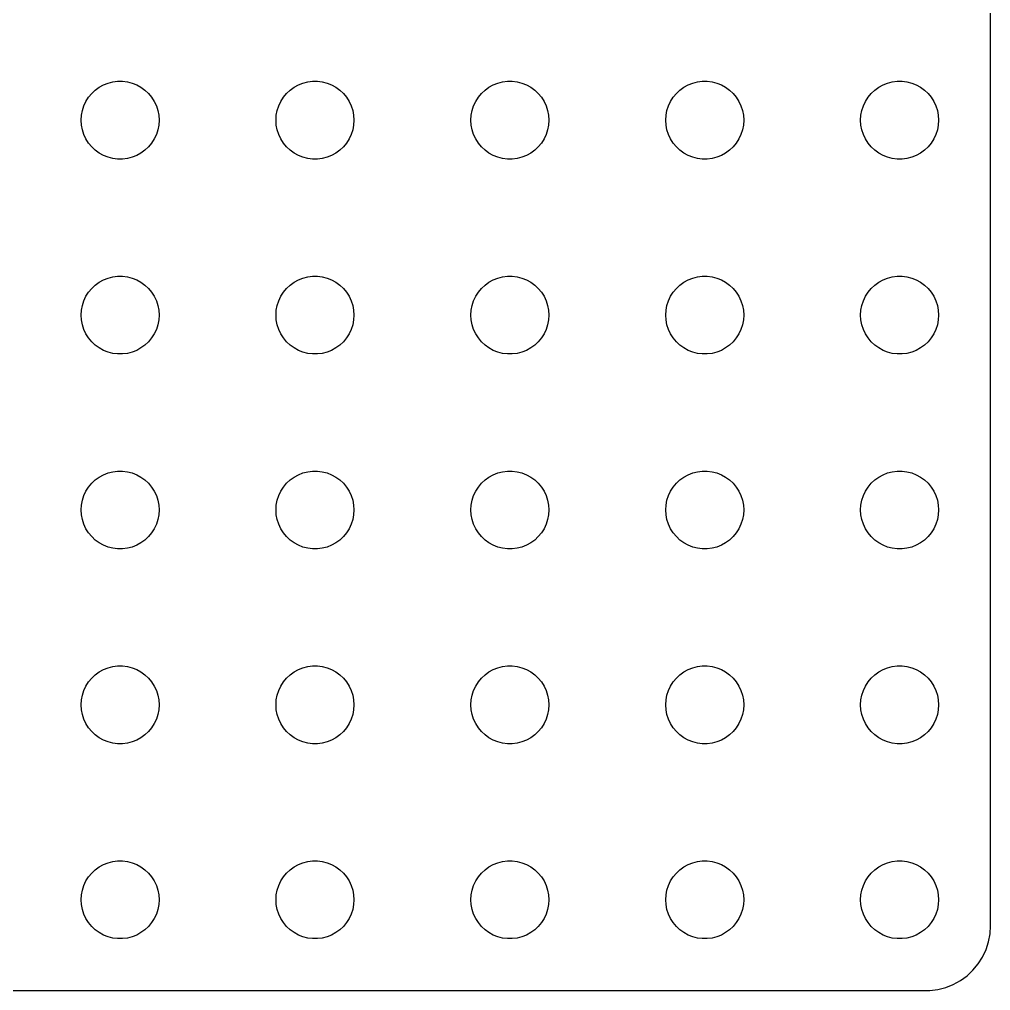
# Model space of a CAD drawing. Header units: metres. Extents: x -150 to 150, y -149 to 149.
# Drawn here: x 74.8 to 149.5, y -149.5 to -74.7 of the extents above; entities that cross this region are included whole.
import ezdxf

# ---------------------------------------------------------------- set-up
doc = ezdxf.new("R2010")
doc.units = ezdxf.units.M

msp = doc.modelspace()

# ---------------------------------------------------------------- linework, layer by layer
for p, q in [((149.5, -144.5), (149.5, 144.5)), ((80.5877, -80.1885), (80.8925, -79.967)), ((80.8925, -79.967), (81.2227, -79.7855)), ((81.2227, -79.7855), (81.573, -79.6468)), ((81.573, -79.6468), (81.9379, -79.5531)), ((81.9379, -79.5531), (82.3116, -79.5059)), ((82.3116, -79.5059), (82.6884, -79.5059)), ((82.6884, -79.5059), (83.0621, -79.5531)), ((83.0621, -79.5531), (83.427, -79.6468)), ((83.427, -79.6468), (83.7773, -79.7855)), ((83.7773, -79.7855), (84.1075, -79.967)), ((84.1075, -79.967), (84.4123, -80.1885)), ((95.5877, -80.1885), (95.8925, -79.967)), ((95.8925, -79.967), (96.2227, -79.7855)), ((96.2227, -79.7855), (96.573, -79.6468)), ((96.573, -79.6468), (96.9379, -79.5531)), ((96.9379, -79.5531), (97.3116, -79.5059)), ((97.3116, -79.5059), (97.6884, -79.5059)), ((97.6884, -79.5059), (98.0621, -79.5531)), ((98.0621, -79.5531), (98.427, -79.6468)), ((98.427, -79.6468), (98.7773, -79.7855)), ((98.7773, -79.7855), (99.1075, -79.967)), ((99.1075, -79.967), (99.4123, -80.1885)), ((110.588, -80.1885), (110.893, -79.967)), ((110.893, -79.967), (111.223, -79.7855)), ((111.223, -79.7855), (111.573, -79.6468)), ((111.573, -79.6468), (111.938, -79.5531)), ((111.938, -79.5531), (112.312, -79.5059)), ((112.312, -79.5059), (112.688, -79.5059)), ((112.688, -79.5059), (113.062, -79.5531)), ((113.062, -79.5531), (113.427, -79.6468)), ((113.427, -79.6468), (113.777, -79.7855)), ((113.777, -79.7855), (114.107, -79.967)), ((114.107, -79.967), (114.412, -80.1885)), ((125.588, -80.1885), (125.893, -79.967)), ((125.893, -79.967), (126.223, -79.7855)), ((126.223, -79.7855), (126.573, -79.6468)), ((126.573, -79.6468), (126.938, -79.5531)), ((126.938, -79.5531), (127.312, -79.5059)), ((127.312, -79.5059), (127.688, -79.5059)), ((127.688, -79.5059), (128.062, -79.5531)), ((128.062, -79.5531), (128.427, -79.6468)), ((128.427, -79.6468), (128.777, -79.7855)), ((128.777, -79.7855), (129.107, -79.967)), ((129.107, -79.967), (129.412, -80.1885)), ((140.588, -80.1885), (140.893, -79.967)), ((140.893, -79.967), (141.223, -79.7855)), ((141.223, -79.7855), (141.573, -79.6468)), ((141.573, -79.6468), (141.938, -79.5531)), ((141.938, -79.5531), (142.312, -79.5059)), ((142.312, -79.5059), (142.688, -79.5059)), ((142.688, -79.5059), (143.062, -79.5531)), ((143.062, -79.5531), (143.427, -79.6468)), ((143.427, -79.6468), (143.777, -79.7855)), ((143.777, -79.7855), (144.107, -79.967)), ((144.107, -79.967), (144.412, -80.1885)), ((80.073, -80.7366), (80.3131, -80.4464)), ((80.3131, -80.4464), (80.5877, -80.1885)), ((84.4123, -80.1885), (84.6869, -80.4464)), ((84.6869, -80.4464), (84.927, -80.7366)), ((95.073, -80.7366), (95.3131, -80.4464)), ((95.3131, -80.4464), (95.5877, -80.1885)), ((99.4123, -80.1885), (99.6869, -80.4464)), ((99.6869, -80.4464), (99.927, -80.7366)), ((110.073, -80.7366), (110.313, -80.4464)), ((110.313, -80.4464), (110.588, -80.1885)), ((114.412, -80.1885), (114.687, -80.4464)), ((114.687, -80.4464), (114.927, -80.7366)), ((125.073, -80.7366), (125.313, -80.4464)), ((125.313, -80.4464), (125.588, -80.1885)), ((129.412, -80.1885), (129.687, -80.4464)), ((129.687, -80.4464), (129.927, -80.7366)), ((140.073, -80.7366), (140.313, -80.4464)), ((140.313, -80.4464), (140.588, -80.1885)), ((144.412, -80.1885), (144.687, -80.4464)), ((144.687, -80.4464), (144.927, -80.7366)), ((79.5943, -81.7539), (79.7107, -81.3956)), ((79.7107, -81.3956), (79.8711, -81.0547)), ((79.8711, -81.0547), (80.073, -80.7366)), ((84.927, -80.7366), (85.1289, -81.0547)), ((85.1289, -81.0547), (85.2893, -81.3956)), ((85.2893, -81.3956), (85.4057, -81.7539)), ((94.5943, -81.7539), (94.7107, -81.3956)), ((94.7107, -81.3956), (94.8711, -81.0547)), ((94.8711, -81.0547), (95.073, -80.7366)), ((99.927, -80.7366), (100.129, -81.0547)), ((100.129, -81.0547), (100.289, -81.3956)), ((100.289, -81.3956), (100.406, -81.7539)), ((109.594, -81.7539), (109.711, -81.3956)), ((109.711, -81.3956), (109.871, -81.0547)), ((109.871, -81.0547), (110.073, -80.7366)), ((114.927, -80.7366), (115.129, -81.0547)), ((115.129, -81.0547), (115.289, -81.3956)), ((115.289, -81.3956), (115.406, -81.7539)), ((124.594, -81.7539), (124.711, -81.3956)), ((124.711, -81.3956), (124.871, -81.0547)), ((124.871, -81.0547), (125.073, -80.7366)), ((129.927, -80.7366), (130.129, -81.0547)), ((130.129, -81.0547), (130.289, -81.3956)), ((130.289, -81.3956), (130.406, -81.7539)), ((139.594, -81.7539), (139.711, -81.3956)), ((139.711, -81.3956), (139.871, -81.0547)), ((139.871, -81.0547), (140.073, -80.7366)), ((144.927, -80.7366), (145.129, -81.0547)), ((145.129, -81.0547), (145.289, -81.3956)), ((145.289, -81.3956), (145.406, -81.7539)), ((79.5, -82.5), (79.5237, -82.124)), ((79.5237, -82.124), (79.5943, -81.7539)), ((85.4057, -81.7539), (85.4763, -82.124)), ((85.4763, -82.124), (85.5, -82.5)), ((94.5, -82.5), (94.5237, -82.124)), ((94.5237, -82.124), (94.5943, -81.7539)), ((100.406, -81.7539), (100.476, -82.124)), ((100.476, -82.124), (100.5, -82.5)), ((109.5, -82.5), (109.524, -82.124)), ((109.524, -82.124), (109.594, -81.7539)), ((115.406, -81.7539), (115.476, -82.124)), ((115.476, -82.124), (115.5, -82.5)), ((124.5, -82.5), (124.524, -82.124)), ((124.524, -82.124), (124.594, -81.7539)), ((130.406, -81.7539), (130.476, -82.124)), ((130.476, -82.124), (130.5, -82.5)), ((139.5, -82.5), (139.524, -82.124)), ((139.524, -82.124), (139.594, -81.7539)), ((145.406, -81.7539), (145.476, -82.124)), ((145.476, -82.124), (145.5, -82.5)), ((79.5237, -82.876), (79.5, -82.5)), ((79.5943, -83.2461), (79.5237, -82.876)), ((85.4763, -82.876), (85.4057, -83.2461)), ((85.5, -82.5), (85.4763, -82.876)), ((94.5237, -82.876), (94.5, -82.5)), ((94.5943, -83.2461), (94.5237, -82.876)), ((100.476, -82.876), (100.406, -83.2461)), ((100.5, -82.5), (100.476, -82.876)), ((109.524, -82.876), (109.5, -82.5)), ((109.594, -83.2461), (109.524, -82.876)), ((115.476, -82.876), (115.406, -83.2461)), ((115.5, -82.5), (115.476, -82.876)), ((124.524, -82.876), (124.5, -82.5)), ((124.594, -83.2461), (124.524, -82.876)), ((130.476, -82.876), (130.406, -83.2461)), ((130.5, -82.5), (130.476, -82.876)), ((139.524, -82.876), (139.5, -82.5)), ((139.594, -83.2461), (139.524, -82.876)), ((145.476, -82.876), (145.406, -83.2461)), ((145.5, -82.5), (145.476, -82.876)), ((79.7107, -83.6044), (79.5943, -83.2461)), ((79.8711, -83.9453), (79.7107, -83.6044)), ((85.2893, -83.6044), (85.1289, -83.9453)), ((85.4057, -83.2461), (85.2893, -83.6044)), ((94.7107, -83.6044), (94.5943, -83.2461)), ((94.8711, -83.9453), (94.7107, -83.6044)), ((100.289, -83.6044), (100.129, -83.9453)), ((100.406, -83.2461), (100.289, -83.6044)), ((109.711, -83.6044), (109.594, -83.2461)), ((109.871, -83.9453), (109.711, -83.6044)), ((115.289, -83.6044), (115.129, -83.9453)), ((115.406, -83.2461), (115.289, -83.6044)), ((124.711, -83.6044), (124.594, -83.2461)), ((124.871, -83.9453), (124.711, -83.6044)), ((130.289, -83.6044), (130.129, -83.9453)), ((130.406, -83.2461), (130.289, -83.6044)), ((139.711, -83.6044), (139.594, -83.2461)), ((139.871, -83.9453), (139.711, -83.6044)), ((145.289, -83.6044), (145.129, -83.9453)), ((145.406, -83.2461), (145.289, -83.6044)), ((80.073, -84.2634), (79.8711, -83.9453)), ((80.3131, -84.5536), (80.073, -84.2634)), ((84.927, -84.2634), (84.6869, -84.5536)), ((85.1289, -83.9453), (84.927, -84.2634)), ((95.073, -84.2634), (94.8711, -83.9453)), ((95.3131, -84.5536), (95.073, -84.2634)), ((99.927, -84.2634), (99.6869, -84.5536)), ((100.129, -83.9453), (99.927, -84.2634)), ((110.073, -84.2634), (109.871, -83.9453)), ((110.313, -84.5536), (110.073, -84.2634)), ((114.927, -84.2634), (114.687, -84.5536)), ((115.129, -83.9453), (114.927, -84.2634)), ((125.073, -84.2634), (124.871, -83.9453)), ((125.313, -84.5536), (125.073, -84.2634)), ((129.927, -84.2634), (129.687, -84.5536)), ((130.129, -83.9453), (129.927, -84.2634)), ((140.073, -84.2634), (139.871, -83.9453)), ((140.313, -84.5536), (140.073, -84.2634)), ((144.927, -84.2634), (144.687, -84.5536)), ((145.129, -83.9453), (144.927, -84.2634)), ((80.5877, -84.8115), (80.3131, -84.5536)), ((80.8925, -85.033), (80.5877, -84.8115)), ((81.2227, -85.2145), (80.8925, -85.033)), ((81.573, -85.3532), (81.2227, -85.2145)), ((83.7773, -85.2145), (83.427, -85.3532)), ((84.1075, -85.033), (83.7773, -85.2145)), ((84.4123, -84.8115), (84.1075, -85.033)), ((84.6869, -84.5536), (84.4123, -84.8115)), ((95.5877, -84.8115), (95.3131, -84.5536)), ((95.8925, -85.033), (95.5877, -84.8115)), ((96.2227, -85.2145), (95.8925, -85.033)), ((96.573, -85.3532), (96.2227, -85.2145)), ((98.7773, -85.2145), (98.427, -85.3532)), ((99.1075, -85.033), (98.7773, -85.2145)), ((99.4123, -84.8115), (99.1075, -85.033)), ((99.6869, -84.5536), (99.4123, -84.8115)), ((110.588, -84.8115), (110.313, -84.5536)), ((110.893, -85.033), (110.588, -84.8115)), ((111.223, -85.2145), (110.893, -85.033)), ((111.573, -85.3532), (111.223, -85.2145)), ((113.777, -85.2145), (113.427, -85.3532)), ((114.107, -85.033), (113.777, -85.2145)), ((114.412, -84.8115), (114.107, -85.033)), ((114.687, -84.5536), (114.412, -84.8115)), ((125.588, -84.8115), (125.313, -84.5536)), ((125.893, -85.033), (125.588, -84.8115)), ((126.223, -85.2145), (125.893, -85.033)), ((126.573, -85.3532), (126.223, -85.2145)), ((128.777, -85.2145), (128.427, -85.3532)), ((129.107, -85.033), (128.777, -85.2145)), ((129.412, -84.8115), (129.107, -85.033)), ((129.687, -84.5536), (129.412, -84.8115)), ((140.588, -84.8115), (140.313, -84.5536)), ((140.893, -85.033), (140.588, -84.8115)), ((141.223, -85.2145), (140.893, -85.033)), ((141.573, -85.3532), (141.223, -85.2145)), ((143.777, -85.2145), (143.427, -85.3532)), ((144.107, -85.033), (143.777, -85.2145)), ((144.412, -84.8115), (144.107, -85.033)), ((144.687, -84.5536), (144.412, -84.8115)), ((81.9379, -85.4469), (81.573, -85.3532)), ((82.3116, -85.4941), (81.9379, -85.4469)), ((82.6884, -85.4941), (82.3116, -85.4941)), ((83.0621, -85.4469), (82.6884, -85.4941)), ((83.427, -85.3532), (83.0621, -85.4469)), ((96.9379, -85.4469), (96.573, -85.3532)), ((97.3116, -85.4941), (96.9379, -85.4469)), ((97.6884, -85.4941), (97.3116, -85.4941)), ((98.0621, -85.4469), (97.6884, -85.4941)), ((98.427, -85.3532), (98.0621, -85.4469)), ((111.938, -85.4469), (111.573, -85.3532)), ((112.312, -85.4941), (111.938, -85.4469)), ((112.688, -85.4941), (112.312, -85.4941)), ((113.062, -85.4469), (112.688, -85.4941)), ((113.427, -85.3532), (113.062, -85.4469)), ((126.938, -85.4469), (126.573, -85.3532)), ((127.312, -85.4941), (126.938, -85.4469)), ((127.688, -85.4941), (127.312, -85.4941)), ((128.062, -85.4469), (127.688, -85.4941)), ((128.427, -85.3532), (128.062, -85.4469)), ((141.938, -85.4469), (141.573, -85.3532)), ((142.312, -85.4941), (141.938, -85.4469)), ((142.688, -85.4941), (142.312, -85.4941)), ((143.062, -85.4469), (142.688, -85.4941)), ((143.427, -85.3532), (143.062, -85.4469)), ((80.8925, -94.967), (81.2227, -94.7855)), ((81.2227, -94.7855), (81.573, -94.6468)), ((81.573, -94.6468), (81.9379, -94.5531)), ((81.9379, -94.5531), (82.3116, -94.5059)), ((82.3116, -94.5059), (82.6884, -94.5059)), ((82.6884, -94.5059), (83.0621, -94.5531)), ((83.0621, -94.5531), (83.427, -94.6468)), ((83.427, -94.6468), (83.7773, -94.7855)), ((83.7773, -94.7855), (84.1075, -94.967)), ((95.8925, -94.967), (96.2227, -94.7855)), ((96.2227, -94.7855), (96.573, -94.6468)), ((96.573, -94.6468), (96.9379, -94.5531)), ((96.9379, -94.5531), (97.3116, -94.5059)), ((97.3116, -94.5059), (97.6884, -94.5059)), ((97.6884, -94.5059), (98.0621, -94.5531)), ((98.0621, -94.5531), (98.427, -94.6468)), ((98.427, -94.6468), (98.7773, -94.7855)), ((98.7773, -94.7855), (99.1075, -94.967)), ((110.893, -94.967), (111.223, -94.7855)), ((111.223, -94.7855), (111.573, -94.6468)), ((111.573, -94.6468), (111.938, -94.5531)), ((111.938, -94.5531), (112.312, -94.5059)), ((112.312, -94.5059), (112.688, -94.5059)), ((112.688, -94.5059), (113.062, -94.5531)), ((113.062, -94.5531), (113.427, -94.6468)), ((113.427, -94.6468), (113.777, -94.7855)), ((113.777, -94.7855), (114.107, -94.967)), ((125.893, -94.967), (126.223, -94.7855)), ((126.223, -94.7855), (126.573, -94.6468)), ((126.573, -94.6468), (126.938, -94.5531)), ((126.938, -94.5531), (127.312, -94.5059)), ((127.312, -94.5059), (127.688, -94.5059)), ((127.688, -94.5059), (128.062, -94.5531)), ((128.062, -94.5531), (128.427, -94.6468)), ((128.427, -94.6468), (128.777, -94.7855)), ((128.777, -94.7855), (129.107, -94.967)), ((140.893, -94.967), (141.223, -94.7855)), ((141.223, -94.7855), (141.573, -94.6468)), ((141.573, -94.6468), (141.938, -94.5531)), ((141.938, -94.5531), (142.312, -94.5059)), ((142.312, -94.5059), (142.688, -94.5059)), ((142.688, -94.5059), (143.062, -94.5531)), ((143.062, -94.5531), (143.427, -94.6468)), ((143.427, -94.6468), (143.777, -94.7855)), ((143.777, -94.7855), (144.107, -94.967)), ((80.073, -95.7366), (80.3131, -95.4464)), ((80.3131, -95.4464), (80.5877, -95.1885)), ((80.5877, -95.1885), (80.8925, -94.967)), ((84.1075, -94.967), (84.4123, -95.1885)), ((84.4123, -95.1885), (84.6869, -95.4464)), ((84.6869, -95.4464), (84.927, -95.7366)), ((95.073, -95.7366), (95.3131, -95.4464)), ((95.3131, -95.4464), (95.5877, -95.1885)), ((95.5877, -95.1885), (95.8925, -94.967)), ((99.1075, -94.967), (99.4123, -95.1885)), ((99.4123, -95.1885), (99.6869, -95.4464)), ((99.6869, -95.4464), (99.927, -95.7366)), ((110.073, -95.7366), (110.313, -95.4464)), ((110.313, -95.4464), (110.588, -95.1885)), ((110.588, -95.1885), (110.893, -94.967)), ((114.107, -94.967), (114.412, -95.1885)), ((114.412, -95.1885), (114.687, -95.4464)), ((114.687, -95.4464), (114.927, -95.7366)), ((125.073, -95.7366), (125.313, -95.4464)), ((125.313, -95.4464), (125.588, -95.1885)), ((125.588, -95.1885), (125.893, -94.967)), ((129.107, -94.967), (129.412, -95.1885)), ((129.412, -95.1885), (129.687, -95.4464)), ((129.687, -95.4464), (129.927, -95.7366)), ((140.073, -95.7366), (140.313, -95.4464)), ((140.313, -95.4464), (140.588, -95.1885)), ((140.588, -95.1885), (140.893, -94.967)), ((144.107, -94.967), (144.412, -95.1885)), ((144.412, -95.1885), (144.687, -95.4464)), ((144.687, -95.4464), (144.927, -95.7366)), ((79.5943, -96.7539), (79.7107, -96.3956)), ((79.7107, -96.3956), (79.8711, -96.0547)), ((79.8711, -96.0547), (80.073, -95.7366)), ((84.927, -95.7366), (85.1289, -96.0547)), ((85.1289, -96.0547), (85.2893, -96.3956)), ((85.2893, -96.3956), (85.4057, -96.7539)), ((94.5943, -96.7539), (94.7107, -96.3956)), ((94.7107, -96.3956), (94.8711, -96.0547)), ((94.8711, -96.0547), (95.073, -95.7366)), ((99.927, -95.7366), (100.129, -96.0547)), ((100.129, -96.0547), (100.289, -96.3956)), ((100.289, -96.3956), (100.406, -96.7539)), ((109.594, -96.7539), (109.711, -96.3956)), ((109.711, -96.3956), (109.871, -96.0547)), ((109.871, -96.0547), (110.073, -95.7366)), ((114.927, -95.7366), (115.129, -96.0547)), ((115.129, -96.0547), (115.289, -96.3956)), ((115.289, -96.3956), (115.406, -96.7539)), ((124.594, -96.7539), (124.711, -96.3956)), ((124.711, -96.3956), (124.871, -96.0547)), ((124.871, -96.0547), (125.073, -95.7366)), ((129.927, -95.7366), (130.129, -96.0547)), ((130.129, -96.0547), (130.289, -96.3956)), ((130.289, -96.3956), (130.406, -96.7539)), ((139.594, -96.7539), (139.711, -96.3956)), ((139.711, -96.3956), (139.871, -96.0547)), ((139.871, -96.0547), (140.073, -95.7366)), ((144.927, -95.7366), (145.129, -96.0547)), ((145.129, -96.0547), (145.289, -96.3956)), ((145.289, -96.3956), (145.406, -96.7539)), ((79.5, -97.5), (79.5237, -97.124)), ((79.5237, -97.124), (79.5943, -96.7539)), ((85.4057, -96.7539), (85.4763, -97.124)), ((85.4763, -97.124), (85.5, -97.5)), ((94.5, -97.5), (94.5237, -97.124)), ((94.5237, -97.124), (94.5943, -96.7539)), ((100.406, -96.7539), (100.476, -97.124)), ((100.476, -97.124), (100.5, -97.5)), ((109.5, -97.5), (109.524, -97.124)), ((109.524, -97.124), (109.594, -96.7539)), ((115.406, -96.7539), (115.476, -97.124)), ((115.476, -97.124), (115.5, -97.5)), ((124.5, -97.5), (124.524, -97.124)), ((124.524, -97.124), (124.594, -96.7539)), ((130.406, -96.7539), (130.476, -97.124)), ((130.476, -97.124), (130.5, -97.5)), ((139.5, -97.5), (139.524, -97.124)), ((139.524, -97.124), (139.594, -96.7539)), ((145.406, -96.7539), (145.476, -97.124)), ((145.476, -97.124), (145.5, -97.5)), ((79.5237, -97.876), (79.5, -97.5)), ((79.5943, -98.2461), (79.5237, -97.876)), ((85.4763, -97.876), (85.4057, -98.2461)), ((85.5, -97.5), (85.4763, -97.876)), ((94.5237, -97.876), (94.5, -97.5)), ((94.5943, -98.2461), (94.5237, -97.876)), ((100.476, -97.876), (100.406, -98.2461)), ((100.5, -97.5), (100.476, -97.876)), ((109.524, -97.876), (109.5, -97.5)), ((109.594, -98.2461), (109.524, -97.876)), ((115.476, -97.876), (115.406, -98.2461)), ((115.5, -97.5), (115.476, -97.876)), ((124.524, -97.876), (124.5, -97.5)), ((124.594, -98.2461), (124.524, -97.876)), ((130.476, -97.876), (130.406, -98.2461)), ((130.5, -97.5), (130.476, -97.876)), ((139.524, -97.876), (139.5, -97.5)), ((139.594, -98.2461), (139.524, -97.876)), ((145.476, -97.876), (145.406, -98.2461)), ((145.5, -97.5), (145.476, -97.876)), ((79.7107, -98.6044), (79.5943, -98.2461)), ((79.8711, -98.9453), (79.7107, -98.6044)), ((85.2893, -98.6044), (85.1289, -98.9453)), ((85.4057, -98.2461), (85.2893, -98.6044)), ((94.7107, -98.6044), (94.5943, -98.2461)), ((94.8711, -98.9453), (94.7107, -98.6044)), ((100.289, -98.6044), (100.129, -98.9453)), ((100.406, -98.2461), (100.289, -98.6044)), ((109.711, -98.6044), (109.594, -98.2461)), ((109.871, -98.9453), (109.711, -98.6044)), ((115.289, -98.6044), (115.129, -98.9453)), ((115.406, -98.2461), (115.289, -98.6044)), ((124.711, -98.6044), (124.594, -98.2461)), ((124.871, -98.9453), (124.711, -98.6044)), ((130.289, -98.6044), (130.129, -98.9453)), ((130.406, -98.2461), (130.289, -98.6044)), ((139.711, -98.6044), (139.594, -98.2461)), ((139.871, -98.9453), (139.711, -98.6044)), ((145.289, -98.6044), (145.129, -98.9453)), ((145.406, -98.2461), (145.289, -98.6044)), ((80.073, -99.2634), (79.8711, -98.9453)), ((80.3131, -99.5536), (80.073, -99.2634)), ((84.927, -99.2634), (84.6869, -99.5536)), ((85.1289, -98.9453), (84.927, -99.2634)), ((95.073, -99.2634), (94.8711, -98.9453)), ((95.3131, -99.5536), (95.073, -99.2634)), ((99.927, -99.2634), (99.6869, -99.5536)), ((100.129, -98.9453), (99.927, -99.2634)), ((110.073, -99.2634), (109.871, -98.9453)), ((110.313, -99.5536), (110.073, -99.2634)), ((114.927, -99.2634), (114.687, -99.5536)), ((115.129, -98.9453), (114.927, -99.2634)), ((125.073, -99.2634), (124.871, -98.9453)), ((125.313, -99.5536), (125.073, -99.2634)), ((129.927, -99.2634), (129.687, -99.5536)), ((130.129, -98.9453), (129.927, -99.2634)), ((140.073, -99.2634), (139.871, -98.9453)), ((140.313, -99.5536), (140.073, -99.2634)), ((144.927, -99.2634), (144.687, -99.5536)), ((145.129, -98.9453), (144.927, -99.2634)), ((80.5877, -99.8115), (80.3131, -99.5536)), ((80.8925, -100.033), (80.5877, -99.8115)), ((81.2227, -100.214), (80.8925, -100.033)), ((84.1075, -100.033), (83.7773, -100.214)), ((84.4123, -99.8115), (84.1075, -100.033)), ((84.6869, -99.5536), (84.4123, -99.8115)), ((95.5877, -99.8115), (95.3131, -99.5536)), ((95.8925, -100.033), (95.5877, -99.8115)), ((96.2227, -100.214), (95.8925, -100.033)), ((99.1075, -100.033), (98.7773, -100.214)), ((99.4123, -99.8115), (99.1075, -100.033)), ((99.6869, -99.5536), (99.4123, -99.8115)), ((110.588, -99.8115), (110.313, -99.5536)), ((110.893, -100.033), (110.588, -99.8115)), ((111.223, -100.214), (110.893, -100.033)), ((114.107, -100.033), (113.777, -100.214)), ((114.412, -99.8115), (114.107, -100.033)), ((114.687, -99.5536), (114.412, -99.8115)), ((125.588, -99.8115), (125.313, -99.5536)), ((125.893, -100.033), (125.588, -99.8115)), ((126.223, -100.214), (125.893, -100.033)), ((129.107, -100.033), (128.777, -100.214)), ((129.412, -99.8115), (129.107, -100.033)), ((129.687, -99.5536), (129.412, -99.8115)), ((140.588, -99.8115), (140.313, -99.5536)), ((140.893, -100.033), (140.588, -99.8115)), ((141.223, -100.214), (140.893, -100.033)), ((144.107, -100.033), (143.777, -100.214)), ((144.412, -99.8115), (144.107, -100.033)), ((144.687, -99.5536), (144.412, -99.8115)), ((81.573, -100.353), (81.2227, -100.214)), ((81.9379, -100.447), (81.573, -100.353)), ((82.3116, -100.494), (81.9379, -100.447)), ((82.6884, -100.494), (82.3116, -100.494)), ((83.0621, -100.447), (82.6884, -100.494)), ((83.427, -100.353), (83.0621, -100.447)), ((83.7773, -100.214), (83.427, -100.353)), ((96.573, -100.353), (96.2227, -100.214)), ((96.9379, -100.447), (96.573, -100.353)), ((97.3116, -100.494), (96.9379, -100.447)), ((97.6884, -100.494), (97.3116, -100.494)), ((98.0621, -100.447), (97.6884, -100.494)), ((98.427, -100.353), (98.0621, -100.447)), ((98.7773, -100.214), (98.427, -100.353)), ((111.573, -100.353), (111.223, -100.214)), ((111.938, -100.447), (111.573, -100.353)), ((112.312, -100.494), (111.938, -100.447)), ((112.688, -100.494), (112.312, -100.494)), ((113.062, -100.447), (112.688, -100.494)), ((113.427, -100.353), (113.062, -100.447)), ((113.777, -100.214), (113.427, -100.353)), ((126.573, -100.353), (126.223, -100.214)), ((126.938, -100.447), (126.573, -100.353)), ((127.312, -100.494), (126.938, -100.447)), ((127.688, -100.494), (127.312, -100.494)), ((128.062, -100.447), (127.688, -100.494)), ((128.427, -100.353), (128.062, -100.447)), ((128.777, -100.214), (128.427, -100.353)), ((141.573, -100.353), (141.223, -100.214)), ((141.938, -100.447), (141.573, -100.353)), ((142.312, -100.494), (141.938, -100.447)), ((142.688, -100.494), (142.312, -100.494)), ((143.062, -100.447), (142.688, -100.494)), ((143.427, -100.353), (143.062, -100.447)), ((143.777, -100.214), (143.427, -100.353)), ((80.8925, -109.967), (81.2227, -109.786)), ((81.2227, -109.786), (81.573, -109.647)), ((81.573, -109.647), (81.9379, -109.553)), ((81.9379, -109.553), (82.3116, -109.506)), ((82.3116, -109.506), (82.6884, -109.506)), ((82.6884, -109.506), (83.0621, -109.553)), ((83.0621, -109.553), (83.427, -109.647)), ((83.427, -109.647), (83.7773, -109.786)), ((83.7773, -109.786), (84.1075, -109.967)), ((95.8925, -109.967), (96.2227, -109.786)), ((96.2227, -109.786), (96.573, -109.647)), ((96.573, -109.647), (96.9379, -109.553)), ((96.9379, -109.553), (97.3116, -109.506)), ((97.3116, -109.506), (97.6884, -109.506)), ((97.6884, -109.506), (98.0621, -109.553)), ((98.0621, -109.553), (98.427, -109.647)), ((98.427, -109.647), (98.7773, -109.786)), ((98.7773, -109.786), (99.1075, -109.967)), ((110.893, -109.967), (111.223, -109.786)), ((111.223, -109.786), (111.573, -109.647)), ((111.573, -109.647), (111.938, -109.553)), ((111.938, -109.553), (112.312, -109.506)), ((112.312, -109.506), (112.688, -109.506)), ((112.688, -109.506), (113.062, -109.553)), ((113.062, -109.553), (113.427, -109.647)), ((113.427, -109.647), (113.777, -109.786)), ((113.777, -109.786), (114.107, -109.967)), ((125.893, -109.967), (126.223, -109.786)), ((126.223, -109.786), (126.573, -109.647)), ((126.573, -109.647), (126.938, -109.553)), ((126.938, -109.553), (127.312, -109.506)), ((127.312, -109.506), (127.688, -109.506)), ((127.688, -109.506), (128.062, -109.553)), ((128.062, -109.553), (128.427, -109.647)), ((128.427, -109.647), (128.777, -109.786)), ((128.777, -109.786), (129.107, -109.967)), ((140.893, -109.967), (141.223, -109.786)), ((141.223, -109.786), (141.573, -109.647)), ((141.573, -109.647), (141.938, -109.553)), ((141.938, -109.553), (142.312, -109.506)), ((142.312, -109.506), (142.688, -109.506)), ((142.688, -109.506), (143.062, -109.553)), ((143.062, -109.553), (143.427, -109.647)), ((143.427, -109.647), (143.777, -109.786)), ((143.777, -109.786), (144.107, -109.967)), ((80.073, -110.737), (80.3131, -110.446)), ((80.3131, -110.446), (80.5877, -110.188)), ((80.5877, -110.188), (80.8925, -109.967)), ((84.1075, -109.967), (84.4123, -110.188)), ((84.4123, -110.188), (84.6869, -110.446)), ((84.6869, -110.446), (84.927, -110.737)), ((95.073, -110.737), (95.3131, -110.446)), ((95.3131, -110.446), (95.5877, -110.188)), ((95.5877, -110.188), (95.8925, -109.967)), ((99.1075, -109.967), (99.4123, -110.188)), ((99.4123, -110.188), (99.6869, -110.446)), ((99.6869, -110.446), (99.927, -110.737)), ((110.073, -110.737), (110.313, -110.446)), ((110.313, -110.446), (110.588, -110.188)), ((110.588, -110.188), (110.893, -109.967)), ((114.107, -109.967), (114.412, -110.188)), ((114.412, -110.188), (114.687, -110.446)), ((114.687, -110.446), (114.927, -110.737)), ((125.073, -110.737), (125.313, -110.446)), ((125.313, -110.446), (125.588, -110.188)), ((125.588, -110.188), (125.893, -109.967)), ((129.107, -109.967), (129.412, -110.188)), ((129.412, -110.188), (129.687, -110.446)), ((129.687, -110.446), (129.927, -110.737)), ((140.073, -110.737), (140.313, -110.446)), ((140.313, -110.446), (140.588, -110.188)), ((140.588, -110.188), (140.893, -109.967)), ((144.107, -109.967), (144.412, -110.188)), ((144.412, -110.188), (144.687, -110.446)), ((144.687, -110.446), (144.927, -110.737)), ((79.7107, -111.396), (79.8711, -111.055)), ((79.8711, -111.055), (80.073, -110.737)), ((84.927, -110.737), (85.1289, -111.055)), ((85.1289, -111.055), (85.2893, -111.396)), ((94.7107, -111.396), (94.8711, -111.055)), ((94.8711, -111.055), (95.073, -110.737)), ((99.927, -110.737), (100.129, -111.055)), ((100.129, -111.055), (100.289, -111.396)), ((109.711, -111.396), (109.871, -111.055)), ((109.871, -111.055), (110.073, -110.737)), ((114.927, -110.737), (115.129, -111.055)), ((115.129, -111.055), (115.289, -111.396)), ((124.711, -111.396), (124.871, -111.055)), ((124.871, -111.055), (125.073, -110.737)), ((129.927, -110.737), (130.129, -111.055)), ((130.129, -111.055), (130.289, -111.396)), ((139.711, -111.396), (139.871, -111.055)), ((139.871, -111.055), (140.073, -110.737)), ((144.927, -110.737), (145.129, -111.055)), ((145.129, -111.055), (145.289, -111.396)), ((79.5, -112.5), (79.5237, -112.124)), ((79.5237, -112.124), (79.5943, -111.754)), ((79.5943, -111.754), (79.7107, -111.396)), ((85.2893, -111.396), (85.4057, -111.754)), ((85.4057, -111.754), (85.4763, -112.124)), ((85.4763, -112.124), (85.5, -112.5)), ((94.5, -112.5), (94.5237, -112.124)), ((94.5237, -112.124), (94.5943, -111.754)), ((94.5943, -111.754), (94.7107, -111.396)), ((100.289, -111.396), (100.406, -111.754)), ((100.406, -111.754), (100.476, -112.124)), ((100.476, -112.124), (100.5, -112.5)), ((109.5, -112.5), (109.524, -112.124)), ((109.524, -112.124), (109.594, -111.754)), ((109.594, -111.754), (109.711, -111.396)), ((115.289, -111.396), (115.406, -111.754)), ((115.406, -111.754), (115.476, -112.124)), ((115.476, -112.124), (115.5, -112.5)), ((124.5, -112.5), (124.524, -112.124)), ((124.524, -112.124), (124.594, -111.754)), ((124.594, -111.754), (124.711, -111.396)), ((130.289, -111.396), (130.406, -111.754)), ((130.406, -111.754), (130.476, -112.124)), ((130.476, -112.124), (130.5, -112.5)), ((139.5, -112.5), (139.524, -112.124)), ((139.524, -112.124), (139.594, -111.754)), ((139.594, -111.754), (139.711, -111.396)), ((145.289, -111.396), (145.406, -111.754)), ((145.406, -111.754), (145.476, -112.124)), ((145.476, -112.124), (145.5, -112.5)), ((79.5237, -112.876), (79.5, -112.5)), ((85.5, -112.5), (85.4763, -112.876)), ((94.5237, -112.876), (94.5, -112.5)), ((100.5, -112.5), (100.476, -112.876)), ((109.524, -112.876), (109.5, -112.5)), ((115.5, -112.5), (115.476, -112.876)), ((124.524, -112.876), (124.5, -112.5)), ((130.5, -112.5), (130.476, -112.876)), ((139.524, -112.876), (139.5, -112.5)), ((145.5, -112.5), (145.476, -112.876)), ((79.5943, -113.246), (79.5237, -112.876)), ((79.7107, -113.604), (79.5943, -113.246)), ((79.8711, -113.945), (79.7107, -113.604)), ((85.2893, -113.604), (85.1289, -113.945)), ((85.4057, -113.246), (85.2893, -113.604)), ((85.4763, -112.876), (85.4057, -113.246)), ((94.5943, -113.246), (94.5237, -112.876)), ((94.7107, -113.604), (94.5943, -113.246)), ((94.8711, -113.945), (94.7107, -113.604)), ((100.289, -113.604), (100.129, -113.945)), ((100.406, -113.246), (100.289, -113.604)), ((100.476, -112.876), (100.406, -113.246)), ((109.594, -113.246), (109.524, -112.876)), ((109.711, -113.604), (109.594, -113.246)), ((109.871, -113.945), (109.711, -113.604)), ((115.289, -113.604), (115.129, -113.945)), ((115.406, -113.246), (115.289, -113.604)), ((115.476, -112.876), (115.406, -113.246)), ((124.594, -113.246), (124.524, -112.876)), ((124.711, -113.604), (124.594, -113.246)), ((124.871, -113.945), (124.711, -113.604)), ((130.289, -113.604), (130.129, -113.945)), ((130.406, -113.246), (130.289, -113.604)), ((130.476, -112.876), (130.406, -113.246)), ((139.594, -113.246), (139.524, -112.876)), ((139.711, -113.604), (139.594, -113.246)), ((139.871, -113.945), (139.711, -113.604)), ((145.289, -113.604), (145.129, -113.945)), ((145.406, -113.246), (145.289, -113.604)), ((145.476, -112.876), (145.406, -113.246)), ((80.073, -114.263), (79.8711, -113.945)), ((80.3131, -114.554), (80.073, -114.263)), ((84.927, -114.263), (84.6869, -114.554)), ((85.1289, -113.945), (84.927, -114.263)), ((95.073, -114.263), (94.8711, -113.945)), ((95.3131, -114.554), (95.073, -114.263)), ((99.927, -114.263), (99.6869, -114.554)), ((100.129, -113.945), (99.927, -114.263)), ((110.073, -114.263), (109.871, -113.945)), ((110.313, -114.554), (110.073, -114.263)), ((114.927, -114.263), (114.687, -114.554)), ((115.129, -113.945), (114.927, -114.263)), ((125.073, -114.263), (124.871, -113.945)), ((125.313, -114.554), (125.073, -114.263)), ((129.927, -114.263), (129.687, -114.554)), ((130.129, -113.945), (129.927, -114.263)), ((140.073, -114.263), (139.871, -113.945)), ((140.313, -114.554), (140.073, -114.263)), ((144.927, -114.263), (144.687, -114.554)), ((145.129, -113.945), (144.927, -114.263)), ((80.5877, -114.812), (80.3131, -114.554)), ((80.8925, -115.033), (80.5877, -114.812)), ((81.2227, -115.214), (80.8925, -115.033)), ((84.1075, -115.033), (83.7773, -115.214)), ((84.4123, -114.812), (84.1075, -115.033)), ((84.6869, -114.554), (84.4123, -114.812)), ((95.5877, -114.812), (95.3131, -114.554)), ((95.8925, -115.033), (95.5877, -114.812)), ((96.2227, -115.214), (95.8925, -115.033)), ((99.1075, -115.033), (98.7773, -115.214)), ((99.4123, -114.812), (99.1075, -115.033)), ((99.6869, -114.554), (99.4123, -114.812)), ((110.588, -114.812), (110.313, -114.554)), ((110.893, -115.033), (110.588, -114.812)), ((111.223, -115.214), (110.893, -115.033)), ((114.107, -115.033), (113.777, -115.214)), ((114.412, -114.812), (114.107, -115.033)), ((114.687, -114.554), (114.412, -114.812)), ((125.588, -114.812), (125.313, -114.554)), ((125.893, -115.033), (125.588, -114.812)), ((126.223, -115.214), (125.893, -115.033)), ((129.107, -115.033), (128.777, -115.214)), ((129.412, -114.812), (129.107, -115.033)), ((129.687, -114.554), (129.412, -114.812)), ((140.588, -114.812), (140.313, -114.554)), ((140.893, -115.033), (140.588, -114.812)), ((141.223, -115.214), (140.893, -115.033)), ((144.107, -115.033), (143.777, -115.214)), ((144.412, -114.812), (144.107, -115.033)), ((144.687, -114.554), (144.412, -114.812)), ((81.573, -115.353), (81.2227, -115.214)), ((81.9379, -115.447), (81.573, -115.353)), ((82.3116, -115.494), (81.9379, -115.447)), ((82.6884, -115.494), (82.3116, -115.494)), ((83.0621, -115.447), (82.6884, -115.494)), ((83.427, -115.353), (83.0621, -115.447)), ((83.7773, -115.214), (83.427, -115.353)), ((96.573, -115.353), (96.2227, -115.214)), ((96.9379, -115.447), (96.573, -115.353)), ((97.3116, -115.494), (96.9379, -115.447)), ((97.6884, -115.494), (97.3116, -115.494)), ((98.0621, -115.447), (97.6884, -115.494)), ((98.427, -115.353), (98.0621, -115.447)), ((98.7773, -115.214), (98.427, -115.353)), ((111.573, -115.353), (111.223, -115.214)), ((111.938, -115.447), (111.573, -115.353)), ((112.312, -115.494), (111.938, -115.447)), ((112.688, -115.494), (112.312, -115.494)), ((113.062, -115.447), (112.688, -115.494)), ((113.427, -115.353), (113.062, -115.447)), ((113.777, -115.214), (113.427, -115.353)), ((126.573, -115.353), (126.223, -115.214)), ((126.938, -115.447), (126.573, -115.353)), ((127.312, -115.494), (126.938, -115.447)), ((127.688, -115.494), (127.312, -115.494)), ((128.062, -115.447), (127.688, -115.494)), ((128.427, -115.353), (128.062, -115.447)), ((128.777, -115.214), (128.427, -115.353)), ((141.573, -115.353), (141.223, -115.214)), ((141.938, -115.447), (141.573, -115.353)), ((142.312, -115.494), (141.938, -115.447)), ((142.688, -115.494), (142.312, -115.494)), ((143.062, -115.447), (142.688, -115.494)), ((143.427, -115.353), (143.062, -115.447)), ((143.777, -115.214), (143.427, -115.353)), ((80.8925, -124.967), (81.2227, -124.786)), ((81.2227, -124.786), (81.573, -124.647)), ((81.573, -124.647), (81.9379, -124.553)), ((81.9379, -124.553), (82.3116, -124.506)), ((82.3116, -124.506), (82.6884, -124.506)), ((82.6884, -124.506), (83.0621, -124.553)), ((83.0621, -124.553), (83.427, -124.647)), ((83.427, -124.647), (83.7773, -124.786)), ((83.7773, -124.786), (84.1075, -124.967)), ((95.8925, -124.967), (96.2227, -124.786)), ((96.2227, -124.786), (96.573, -124.647)), ((96.573, -124.647), (96.9379, -124.553)), ((96.9379, -124.553), (97.3116, -124.506)), ((97.3116, -124.506), (97.6884, -124.506)), ((97.6884, -124.506), (98.0621, -124.553)), ((98.0621, -124.553), (98.427, -124.647)), ((98.427, -124.647), (98.7773, -124.786)), ((98.7773, -124.786), (99.1075, -124.967)), ((110.893, -124.967), (111.223, -124.786)), ((111.223, -124.786), (111.573, -124.647)), ((111.573, -124.647), (111.938, -124.553)), ((111.938, -124.553), (112.312, -124.506)), ((112.312, -124.506), (112.688, -124.506)), ((112.688, -124.506), (113.062, -124.553)), ((113.062, -124.553), (113.427, -124.647)), ((113.427, -124.647), (113.777, -124.786)), ((113.777, -124.786), (114.107, -124.967)), ((125.893, -124.967), (126.223, -124.786)), ((126.223, -124.786), (126.573, -124.647)), ((126.573, -124.647), (126.938, -124.553)), ((126.938, -124.553), (127.312, -124.506)), ((127.312, -124.506), (127.688, -124.506)), ((127.688, -124.506), (128.062, -124.553)), ((128.062, -124.553), (128.427, -124.647)), ((128.427, -124.647), (128.777, -124.786)), ((128.777, -124.786), (129.107, -124.967)), ((140.893, -124.967), (141.223, -124.786)), ((141.223, -124.786), (141.573, -124.647)), ((141.573, -124.647), (141.938, -124.553)), ((141.938, -124.553), (142.312, -124.506)), ((142.312, -124.506), (142.688, -124.506)), ((142.688, -124.506), (143.062, -124.553)), ((143.062, -124.553), (143.427, -124.647)), ((143.427, -124.647), (143.777, -124.786)), ((143.777, -124.786), (144.107, -124.967)), ((80.073, -125.737), (80.3131, -125.446)), ((80.3131, -125.446), (80.5877, -125.188)), ((80.5877, -125.188), (80.8925, -124.967)), ((84.1075, -124.967), (84.4123, -125.188)), ((84.4123, -125.188), (84.6869, -125.446)), ((84.6869, -125.446), (84.927, -125.737)), ((95.073, -125.737), (95.3131, -125.446)), ((95.3131, -125.446), (95.5877, -125.188)), ((95.5877, -125.188), (95.8925, -124.967)), ((99.1075, -124.967), (99.4123, -125.188)), ((99.4123, -125.188), (99.6869, -125.446)), ((99.6869, -125.446), (99.927, -125.737)), ((110.073, -125.737), (110.313, -125.446)), ((110.313, -125.446), (110.588, -125.188)), ((110.588, -125.188), (110.893, -124.967)), ((114.107, -124.967), (114.412, -125.188)), ((114.412, -125.188), (114.687, -125.446)), ((114.687, -125.446), (114.927, -125.737)), ((125.073, -125.737), (125.313, -125.446)), ((125.313, -125.446), (125.588, -125.188)), ((125.588, -125.188), (125.893, -124.967)), ((129.107, -124.967), (129.412, -125.188)), ((129.412, -125.188), (129.687, -125.446)), ((129.687, -125.446), (129.927, -125.737)), ((140.073, -125.737), (140.313, -125.446)), ((140.313, -125.446), (140.588, -125.188)), ((140.588, -125.188), (140.893, -124.967)), ((144.107, -124.967), (144.412, -125.188)), ((144.412, -125.188), (144.687, -125.446)), ((144.687, -125.446), (144.927, -125.737)), ((79.7107, -126.396), (79.8711, -126.055)), ((79.8711, -126.055), (80.073, -125.737)), ((84.927, -125.737), (85.1289, -126.055)), ((85.1289, -126.055), (85.2893, -126.396)), ((94.7107, -126.396), (94.8711, -126.055)), ((94.8711, -126.055), (95.073, -125.737)), ((99.927, -125.737), (100.129, -126.055)), ((100.129, -126.055), (100.289, -126.396)), ((109.711, -126.396), (109.871, -126.055)), ((109.871, -126.055), (110.073, -125.737)), ((114.927, -125.737), (115.129, -126.055)), ((115.129, -126.055), (115.289, -126.396)), ((124.711, -126.396), (124.871, -126.055)), ((124.871, -126.055), (125.073, -125.737)), ((129.927, -125.737), (130.129, -126.055)), ((130.129, -126.055), (130.289, -126.396)), ((139.711, -126.396), (139.871, -126.055)), ((139.871, -126.055), (140.073, -125.737)), ((144.927, -125.737), (145.129, -126.055)), ((145.129, -126.055), (145.289, -126.396)), ((79.5237, -127.124), (79.5943, -126.754)), ((79.5943, -126.754), (79.7107, -126.396)), ((85.2893, -126.396), (85.4057, -126.754)), ((85.4057, -126.754), (85.4763, -127.124)), ((94.5237, -127.124), (94.5943, -126.754)), ((94.5943, -126.754), (94.7107, -126.396)), ((100.289, -126.396), (100.406, -126.754)), ((100.406, -126.754), (100.476, -127.124)), ((109.524, -127.124), (109.594, -126.754)), ((109.594, -126.754), (109.711, -126.396)), ((115.289, -126.396), (115.406, -126.754)), ((115.406, -126.754), (115.476, -127.124)), ((124.524, -127.124), (124.594, -126.754)), ((124.594, -126.754), (124.711, -126.396)), ((130.289, -126.396), (130.406, -126.754)), ((130.406, -126.754), (130.476, -127.124)), ((139.524, -127.124), (139.594, -126.754)), ((139.594, -126.754), (139.711, -126.396)), ((145.289, -126.396), (145.406, -126.754)), ((145.406, -126.754), (145.476, -127.124)), ((79.5, -127.5), (79.5237, -127.124)), ((79.5237, -127.876), (79.5, -127.5)), ((85.4763, -127.124), (85.5, -127.5)), ((85.5, -127.5), (85.4763, -127.876)), ((94.5, -127.5), (94.5237, -127.124)), ((94.5237, -127.876), (94.5, -127.5)), ((100.476, -127.124), (100.5, -127.5)), ((100.5, -127.5), (100.476, -127.876)), ((109.5, -127.5), (109.524, -127.124)), ((109.524, -127.876), (109.5, -127.5)), ((115.476, -127.124), (115.5, -127.5)), ((115.5, -127.5), (115.476, -127.876)), ((124.5, -127.5), (124.524, -127.124)), ((124.524, -127.876), (124.5, -127.5)), ((130.476, -127.124), (130.5, -127.5)), ((130.5, -127.5), (130.476, -127.876)), ((139.5, -127.5), (139.524, -127.124)), ((139.524, -127.876), (139.5, -127.5)), ((145.476, -127.124), (145.5, -127.5)), ((145.5, -127.5), (145.476, -127.876)), ((79.5943, -128.246), (79.5237, -127.876)), ((79.7107, -128.604), (79.5943, -128.246)), ((85.4057, -128.246), (85.2893, -128.604)), ((85.4763, -127.876), (85.4057, -128.246)), ((94.5943, -128.246), (94.5237, -127.876)), ((94.7107, -128.604), (94.5943, -128.246)), ((100.406, -128.246), (100.289, -128.604)), ((100.476, -127.876), (100.406, -128.246)), ((109.594, -128.246), (109.524, -127.876)), ((109.711, -128.604), (109.594, -128.246)), ((115.406, -128.246), (115.289, -128.604)), ((115.476, -127.876), (115.406, -128.246)), ((124.594, -128.246), (124.524, -127.876)), ((124.711, -128.604), (124.594, -128.246)), ((130.406, -128.246), (130.289, -128.604)), ((130.476, -127.876), (130.406, -128.246)), ((139.594, -128.246), (139.524, -127.876)), ((139.711, -128.604), (139.594, -128.246)), ((145.406, -128.246), (145.289, -128.604)), ((145.476, -127.876), (145.406, -128.246)), ((79.8711, -128.945), (79.7107, -128.604)), ((80.073, -129.263), (79.8711, -128.945)), ((80.3131, -129.554), (80.073, -129.263)), ((84.927, -129.263), (84.6869, -129.554)), ((85.1289, -128.945), (84.927, -129.263)), ((85.2893, -128.604), (85.1289, -128.945)), ((94.8711, -128.945), (94.7107, -128.604)), ((95.073, -129.263), (94.8711, -128.945)), ((95.3131, -129.554), (95.073, -129.263)), ((99.927, -129.263), (99.6869, -129.554)), ((100.129, -128.945), (99.927, -129.263)), ((100.289, -128.604), (100.129, -128.945)), ((109.871, -128.945), (109.711, -128.604)), ((110.073, -129.263), (109.871, -128.945)), ((110.313, -129.554), (110.073, -129.263)), ((114.927, -129.263), (114.687, -129.554)), ((115.129, -128.945), (114.927, -129.263)), ((115.289, -128.604), (115.129, -128.945)), ((124.871, -128.945), (124.711, -128.604)), ((125.073, -129.263), (124.871, -128.945)), ((125.313, -129.554), (125.073, -129.263)), ((129.927, -129.263), (129.687, -129.554)), ((130.129, -128.945), (129.927, -129.263)), ((130.289, -128.604), (130.129, -128.945)), ((139.871, -128.945), (139.711, -128.604)), ((140.073, -129.263), (139.871, -128.945)), ((140.313, -129.554), (140.073, -129.263)), ((144.927, -129.263), (144.687, -129.554)), ((145.129, -128.945), (144.927, -129.263)), ((145.289, -128.604), (145.129, -128.945)), ((80.5877, -129.812), (80.3131, -129.554)), ((80.8925, -130.033), (80.5877, -129.812)), ((81.2227, -130.214), (80.8925, -130.033)), ((84.1075, -130.033), (83.7773, -130.214)), ((84.4123, -129.812), (84.1075, -130.033)), ((84.6869, -129.554), (84.4123, -129.812)), ((95.5877, -129.812), (95.3131, -129.554)), ((95.8925, -130.033), (95.5877, -129.812)), ((96.2227, -130.214), (95.8925, -130.033)), ((99.1075, -130.033), (98.7773, -130.214)), ((99.4123, -129.812), (99.1075, -130.033)), ((99.6869, -129.554), (99.4123, -129.812)), ((110.588, -129.812), (110.313, -129.554)), ((110.893, -130.033), (110.588, -129.812)), ((111.223, -130.214), (110.893, -130.033)), ((114.107, -130.033), (113.777, -130.214)), ((114.412, -129.812), (114.107, -130.033)), ((114.687, -129.554), (114.412, -129.812)), ((125.588, -129.812), (125.313, -129.554)), ((125.893, -130.033), (125.588, -129.812)), ((126.223, -130.214), (125.893, -130.033)), ((129.107, -130.033), (128.777, -130.214)), ((129.412, -129.812), (129.107, -130.033)), ((129.687, -129.554), (129.412, -129.812)), ((140.588, -129.812), (140.313, -129.554)), ((140.893, -130.033), (140.588, -129.812)), ((141.223, -130.214), (140.893, -130.033)), ((144.107, -130.033), (143.777, -130.214)), ((144.412, -129.812), (144.107, -130.033)), ((144.687, -129.554), (144.412, -129.812)), ((81.573, -130.353), (81.2227, -130.214)), ((81.9379, -130.447), (81.573, -130.353)), ((82.3116, -130.494), (81.9379, -130.447)), ((82.6884, -130.494), (82.3116, -130.494)), ((83.0621, -130.447), (82.6884, -130.494)), ((83.427, -130.353), (83.0621, -130.447)), ((83.7773, -130.214), (83.427, -130.353)), ((96.573, -130.353), (96.2227, -130.214)), ((96.9379, -130.447), (96.573, -130.353)), ((97.3116, -130.494), (96.9379, -130.447)), ((97.6884, -130.494), (97.3116, -130.494)), ((98.0621, -130.447), (97.6884, -130.494)), ((98.427, -130.353), (98.0621, -130.447)), ((98.7773, -130.214), (98.427, -130.353)), ((111.573, -130.353), (111.223, -130.214)), ((111.938, -130.447), (111.573, -130.353)), ((112.312, -130.494), (111.938, -130.447)), ((112.688, -130.494), (112.312, -130.494)), ((113.062, -130.447), (112.688, -130.494)), ((113.427, -130.353), (113.062, -130.447)), ((113.777, -130.214), (113.427, -130.353)), ((126.573, -130.353), (126.223, -130.214)), ((126.938, -130.447), (126.573, -130.353)), ((127.312, -130.494), (126.938, -130.447)), ((127.688, -130.494), (127.312, -130.494)), ((128.062, -130.447), (127.688, -130.494)), ((128.427, -130.353), (128.062, -130.447)), ((128.777, -130.214), (128.427, -130.353)), ((141.573, -130.353), (141.223, -130.214)), ((141.938, -130.447), (141.573, -130.353)), ((142.312, -130.494), (141.938, -130.447)), ((142.688, -130.494), (142.312, -130.494)), ((143.062, -130.447), (142.688, -130.494)), ((143.427, -130.353), (143.062, -130.447)), ((143.777, -130.214), (143.427, -130.353)), ((81.2227, -139.786), (81.573, -139.647)), ((81.573, -139.647), (81.9379, -139.553)), ((81.9379, -139.553), (82.3116, -139.506)), ((82.3116, -139.506), (82.6884, -139.506)), ((82.6884, -139.506), (83.0621, -139.553)), ((83.0621, -139.553), (83.427, -139.647)), ((83.427, -139.647), (83.7773, -139.786)), ((96.2227, -139.786), (96.573, -139.647)), ((96.573, -139.647), (96.9379, -139.553)), ((96.9379, -139.553), (97.3116, -139.506)), ((97.3116, -139.506), (97.6884, -139.506)), ((97.6884, -139.506), (98.0621, -139.553)), ((98.0621, -139.553), (98.427, -139.647)), ((98.427, -139.647), (98.7773, -139.786)), ((111.223, -139.786), (111.573, -139.647)), ((111.573, -139.647), (111.938, -139.553)), ((111.938, -139.553), (112.312, -139.506)), ((112.312, -139.506), (112.688, -139.506)), ((112.688, -139.506), (113.062, -139.553)), ((113.062, -139.553), (113.427, -139.647)), ((113.427, -139.647), (113.777, -139.786)), ((126.223, -139.786), (126.573, -139.647)), ((126.573, -139.647), (126.938, -139.553)), ((126.938, -139.553), (127.312, -139.506)), ((127.312, -139.506), (127.688, -139.506)), ((127.688, -139.506), (128.062, -139.553)), ((128.062, -139.553), (128.427, -139.647)), ((128.427, -139.647), (128.777, -139.786)), ((141.223, -139.786), (141.573, -139.647)), ((141.573, -139.647), (141.938, -139.553)), ((141.938, -139.553), (142.312, -139.506)), ((142.312, -139.506), (142.688, -139.506)), ((142.688, -139.506), (143.062, -139.553)), ((143.062, -139.553), (143.427, -139.647)), ((143.427, -139.647), (143.777, -139.786)), ((80.073, -140.737), (80.3131, -140.446)), ((80.3131, -140.446), (80.5877, -140.188)), ((80.5877, -140.188), (80.8925, -139.967)), ((80.8925, -139.967), (81.2227, -139.786)), ((83.7773, -139.786), (84.1075, -139.967)), ((84.1075, -139.967), (84.4123, -140.188)), ((84.4123, -140.188), (84.6869, -140.446)), ((84.6869, -140.446), (84.927, -140.737)), ((95.073, -140.737), (95.3131, -140.446)), ((95.3131, -140.446), (95.5877, -140.188)), ((95.5877, -140.188), (95.8925, -139.967)), ((95.8925, -139.967), (96.2227, -139.786)), ((98.7773, -139.786), (99.1075, -139.967)), ((99.1075, -139.967), (99.4123, -140.188)), ((99.4123, -140.188), (99.6869, -140.446)), ((99.6869, -140.446), (99.927, -140.737)), ((110.073, -140.737), (110.313, -140.446)), ((110.313, -140.446), (110.588, -140.188)), ((110.588, -140.188), (110.893, -139.967)), ((110.893, -139.967), (111.223, -139.786)), ((113.777, -139.786), (114.107, -139.967)), ((114.107, -139.967), (114.412, -140.188)), ((114.412, -140.188), (114.687, -140.446)), ((114.687, -140.446), (114.927, -140.737)), ((125.073, -140.737), (125.313, -140.446)), ((125.313, -140.446), (125.588, -140.188)), ((125.588, -140.188), (125.893, -139.967)), ((125.893, -139.967), (126.223, -139.786)), ((128.777, -139.786), (129.107, -139.967)), ((129.107, -139.967), (129.412, -140.188)), ((129.412, -140.188), (129.687, -140.446)), ((129.687, -140.446), (129.927, -140.737)), ((140.073, -140.737), (140.313, -140.446)), ((140.313, -140.446), (140.588, -140.188)), ((140.588, -140.188), (140.893, -139.967)), ((140.893, -139.967), (141.223, -139.786)), ((143.777, -139.786), (144.107, -139.967)), ((144.107, -139.967), (144.412, -140.188)), ((144.412, -140.188), (144.687, -140.446)), ((144.687, -140.446), (144.927, -140.737)), ((79.7107, -141.396), (79.8711, -141.055)), ((79.8711, -141.055), (80.073, -140.737)), ((84.927, -140.737), (85.1289, -141.055)), ((85.1289, -141.055), (85.2893, -141.396)), ((94.7107, -141.396), (94.8711, -141.055)), ((94.8711, -141.055), (95.073, -140.737)), ((99.927, -140.737), (100.129, -141.055)), ((100.129, -141.055), (100.289, -141.396)), ((109.711, -141.396), (109.871, -141.055)), ((109.871, -141.055), (110.073, -140.737)), ((114.927, -140.737), (115.129, -141.055)), ((115.129, -141.055), (115.289, -141.396)), ((124.711, -141.396), (124.871, -141.055)), ((124.871, -141.055), (125.073, -140.737)), ((129.927, -140.737), (130.129, -141.055)), ((130.129, -141.055), (130.289, -141.396)), ((139.711, -141.396), (139.871, -141.055)), ((139.871, -141.055), (140.073, -140.737)), ((144.927, -140.737), (145.129, -141.055)), ((145.129, -141.055), (145.289, -141.396)), ((79.5237, -142.124), (79.5943, -141.754)), ((79.5943, -141.754), (79.7107, -141.396)), ((85.2893, -141.396), (85.4057, -141.754)), ((85.4057, -141.754), (85.4763, -142.124)), ((94.5237, -142.124), (94.5943, -141.754)), ((94.5943, -141.754), (94.7107, -141.396)), ((100.289, -141.396), (100.406, -141.754)), ((100.406, -141.754), (100.476, -142.124)), ((109.524, -142.124), (109.594, -141.754)), ((109.594, -141.754), (109.711, -141.396)), ((115.289, -141.396), (115.406, -141.754)), ((115.406, -141.754), (115.476, -142.124)), ((124.524, -142.124), (124.594, -141.754)), ((124.594, -141.754), (124.711, -141.396)), ((130.289, -141.396), (130.406, -141.754)), ((130.406, -141.754), (130.476, -142.124)), ((139.524, -142.124), (139.594, -141.754)), ((139.594, -141.754), (139.711, -141.396)), ((145.289, -141.396), (145.406, -141.754)), ((145.406, -141.754), (145.476, -142.124)), ((79.5, -142.5), (79.5237, -142.124)), ((79.5237, -142.876), (79.5, -142.5)), ((85.4763, -142.124), (85.5, -142.5)), ((85.5, -142.5), (85.4763, -142.876)), ((94.5, -142.5), (94.5237, -142.124)), ((94.5237, -142.876), (94.5, -142.5)), ((100.476, -142.124), (100.5, -142.5)), ((100.5, -142.5), (100.476, -142.876)), ((109.5, -142.5), (109.524, -142.124)), ((109.524, -142.876), (109.5, -142.5)), ((115.476, -142.124), (115.5, -142.5)), ((115.5, -142.5), (115.476, -142.876)), ((124.5, -142.5), (124.524, -142.124)), ((124.524, -142.876), (124.5, -142.5)), ((130.476, -142.124), (130.5, -142.5)), ((130.5, -142.5), (130.476, -142.876)), ((139.5, -142.5), (139.524, -142.124)), ((139.524, -142.876), (139.5, -142.5)), ((145.476, -142.124), (145.5, -142.5)), ((145.5, -142.5), (145.476, -142.876)), ((79.5943, -143.246), (79.5237, -142.876)), ((79.7107, -143.604), (79.5943, -143.246)), ((85.4057, -143.246), (85.2893, -143.604)), ((85.4763, -142.876), (85.4057, -143.246)), ((94.5943, -143.246), (94.5237, -142.876)), ((94.7107, -143.604), (94.5943, -143.246)), ((100.406, -143.246), (100.289, -143.604)), ((100.476, -142.876), (100.406, -143.246)), ((109.594, -143.246), (109.524, -142.876)), ((109.711, -143.604), (109.594, -143.246)), ((115.406, -143.246), (115.289, -143.604)), ((115.476, -142.876), (115.406, -143.246)), ((124.594, -143.246), (124.524, -142.876)), ((124.711, -143.604), (124.594, -143.246)), ((130.406, -143.246), (130.289, -143.604)), ((130.476, -142.876), (130.406, -143.246)), ((139.594, -143.246), (139.524, -142.876)), ((139.711, -143.604), (139.594, -143.246)), ((145.406, -143.246), (145.289, -143.604)), ((145.476, -142.876), (145.406, -143.246)), ((79.8711, -143.945), (79.7107, -143.604)), ((80.073, -144.263), (79.8711, -143.945)), ((80.3131, -144.554), (80.073, -144.263)), ((84.927, -144.263), (84.6869, -144.554)), ((85.1289, -143.945), (84.927, -144.263)), ((85.2893, -143.604), (85.1289, -143.945)), ((94.8711, -143.945), (94.7107, -143.604)), ((95.073, -144.263), (94.8711, -143.945)), ((95.3131, -144.554), (95.073, -144.263)), ((99.927, -144.263), (99.6869, -144.554)), ((100.129, -143.945), (99.927, -144.263)), ((100.289, -143.604), (100.129, -143.945)), ((109.871, -143.945), (109.711, -143.604)), ((110.073, -144.263), (109.871, -143.945)), ((110.313, -144.554), (110.073, -144.263)), ((114.927, -144.263), (114.687, -144.554)), ((115.129, -143.945), (114.927, -144.263)), ((115.289, -143.604), (115.129, -143.945)), ((124.871, -143.945), (124.711, -143.604)), ((125.073, -144.263), (124.871, -143.945)), ((125.313, -144.554), (125.073, -144.263)), ((129.927, -144.263), (129.687, -144.554)), ((130.129, -143.945), (129.927, -144.263)), ((130.289, -143.604), (130.129, -143.945)), ((139.871, -143.945), (139.711, -143.604)), ((140.073, -144.263), (139.871, -143.945)), ((140.313, -144.554), (140.073, -144.263)), ((144.927, -144.263), (144.687, -144.554)), ((145.129, -143.945), (144.927, -144.263)), ((145.289, -143.604), (145.129, -143.945)), ((80.5877, -144.812), (80.3131, -144.554)), ((80.8925, -145.033), (80.5877, -144.812)), ((84.4123, -144.812), (84.1075, -145.033)), ((84.6869, -144.554), (84.4123, -144.812)), ((95.5877, -144.812), (95.3131, -144.554)), ((95.8925, -145.033), (95.5877, -144.812)), ((99.4123, -144.812), (99.1075, -145.033)), ((99.6869, -144.554), (99.4123, -144.812)), ((110.588, -144.812), (110.313, -144.554)), ((110.893, -145.033), (110.588, -144.812)), ((114.412, -144.812), (114.107, -145.033)), ((114.687, -144.554), (114.412, -144.812)), ((125.588, -144.812), (125.313, -144.554)), ((125.893, -145.033), (125.588, -144.812)), ((129.412, -144.812), (129.107, -145.033)), ((129.687, -144.554), (129.412, -144.812)), ((140.588, -144.812), (140.313, -144.554)), ((140.893, -145.033), (140.588, -144.812)), ((144.412, -144.812), (144.107, -145.033)), ((144.687, -144.554), (144.412, -144.812)), ((149.461, -145.127), (149.5, -144.5)), ((81.2227, -145.214), (80.8925, -145.033)), ((81.573, -145.353), (81.2227, -145.214)), ((81.9379, -145.447), (81.573, -145.353)), ((82.3116, -145.494), (81.9379, -145.447)), ((82.6884, -145.494), (82.3116, -145.494)), ((83.0621, -145.447), (82.6884, -145.494)), ((83.427, -145.353), (83.0621, -145.447)), ((83.7773, -145.214), (83.427, -145.353)), ((84.1075, -145.033), (83.7773, -145.214)), ((96.2227, -145.214), (95.8925, -145.033)), ((96.573, -145.353), (96.2227, -145.214)), ((96.9379, -145.447), (96.573, -145.353)), ((97.3116, -145.494), (96.9379, -145.447)), ((97.6884, -145.494), (97.3116, -145.494)), ((98.0621, -145.447), (97.6884, -145.494)), ((98.427, -145.353), (98.0621, -145.447)), ((98.7773, -145.214), (98.427, -145.353)), ((99.1075, -145.033), (98.7773, -145.214)), ((111.223, -145.214), (110.893, -145.033)), ((111.573, -145.353), (111.223, -145.214)), ((111.938, -145.447), (111.573, -145.353)), ((112.312, -145.494), (111.938, -145.447)), ((112.688, -145.494), (112.312, -145.494)), ((113.062, -145.447), (112.688, -145.494)), ((113.427, -145.353), (113.062, -145.447)), ((113.777, -145.214), (113.427, -145.353)), ((114.107, -145.033), (113.777, -145.214)), ((126.223, -145.214), (125.893, -145.033)), ((126.573, -145.353), (126.223, -145.214)), ((126.938, -145.447), (126.573, -145.353)), ((127.312, -145.494), (126.938, -145.447)), ((127.688, -145.494), (127.312, -145.494)), ((128.062, -145.447), (127.688, -145.494)), ((128.427, -145.353), (128.062, -145.447)), ((128.777, -145.214), (128.427, -145.353)), ((129.107, -145.033), (128.777, -145.214)), ((141.223, -145.214), (140.893, -145.033)), ((141.573, -145.353), (141.223, -145.214)), ((141.938, -145.447), (141.573, -145.353)), ((142.312, -145.494), (141.938, -145.447)), ((142.688, -145.494), (142.312, -145.494)), ((143.062, -145.447), (142.688, -145.494)), ((143.427, -145.353), (143.062, -145.447)), ((143.777, -145.214), (143.427, -145.353)), ((144.107, -145.033), (143.777, -145.214)), ((149.149, -146.341), (149.343, -145.743)), ((149.343, -145.743), (149.461, -145.127)), ((148.882, -146.909), (149.149, -146.341)), ((148.545, -147.439), (148.882, -146.909)), ((147.687, -148.353), (148.145, -147.923)), ((148.145, -147.923), (148.545, -147.439)), ((146.629, -149.024), (147.179, -148.722)), ((147.179, -148.722), (147.687, -148.353)), ((-144.814, -149.49), (144.814, -149.49)), ((144.814, -149.49), (145.437, -149.411)), ((145.437, -149.411), (146.045, -149.255)), ((146.045, -149.255), (146.629, -149.024))]:
    msp.add_line(p, q)

doc.saveas('drawing.dxf')
